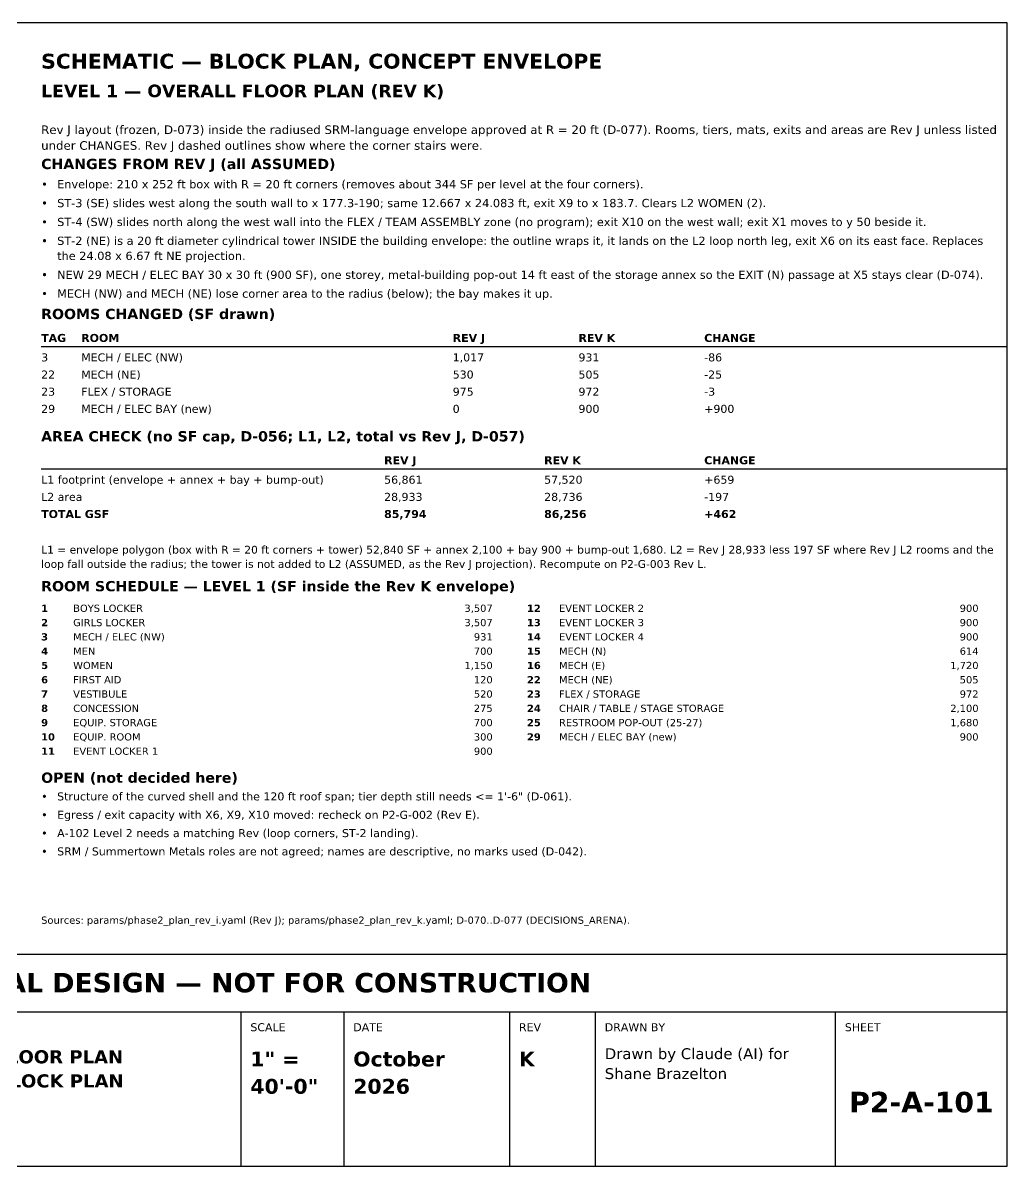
# Model space of a CAD drawing. Header units: inches. Extents: x 0.5 to 16.5, y 0.5 to 10.5.
# Drawn here: x 7.89 to 16.5, y 0.5 to 10.5 of the extents above; entities that cross this region are included whole.
import ezdxf
from ezdxf.enums import TextEntityAlignment as Align

# ---------------------------------------------------------------- set-up
doc = ezdxf.new("R2010")
doc.units = ezdxf.units.IN
doc.header["$MEASUREMENT"] = 0
doc.layers.add('A-ANNO-TEXT', color=7, linetype='Continuous')
doc.layers.add('G-ANNO-TTLB', color=7, linetype='Continuous')
doc.styles.add('KS-BOLD', font='DejaVuSans-Bold.ttf')
doc.styles.add('KS-REG', font='DejaVuSans.ttf')

msp = doc.modelspace()

# ---------------------------------------------------------------- linework, layer by layer
at = {"layer": 'A-ANNO-TEXT'}
for p, q in [((8.05, 7.669), (16.5, 7.669)), ((8.05, 6.599), (16.5, 6.599))]:
    msp.add_line(p, q, dxfattribs=at)
at = {"layer": 'G-ANNO-TTLB'}
for p, q in [((0.5, 1.85), (16.5, 1.85)), ((9.8, 0.5), (9.8, 1.85)), ((10.7, 0.5), (10.7, 1.85)), ((12.15, 0.5), (12.15, 1.85)), ((12.9, 0.5), (12.9, 1.85)), ((15, 0.5), (15, 1.85))]:
    msp.add_line(p, q, dxfattribs=at)
for points in [[(0.5, 0.5), (16.5, 0.5), (16.5, 10.5), (0.5, 10.5)], [(0.5, 1.85), (16.5, 1.85), (16.5, 2.35), (0.5, 2.35)]]:
    msp.add_lwpolyline(points, close=True, dxfattribs=at)

# ---------------------------------------------------------------- texts
at = {"layer": 'A-ANNO-TEXT'}
for s, height, style, p in [('SCHEMATIC — BLOCK PLAN, CONCEPT ENVELOPE', 0.13, 'KS-BOLD', (8.05, 10.1)), ('LEVEL 1 — OVERALL FLOOR PLAN (REV K)', 0.11, 'KS-BOLD', (8.05, 9.85)), ('Rev J layout (frozen, D-073) inside the radiused SRM-language envelope approved at R = 20 ft (D-077). Rooms, tiers, mats, exits and areas are Rev J unless listed', 0.075, 'KS-REG', (8.05, 9.528)), ('under CHANGES. Rev J dashed outlines show where the corner stairs were.', 0.075, 'KS-REG', (8.05, 9.39)), ('CHANGES FROM REV J (all ASSUMED)', 0.09, 'KS-BOLD', (8.05, 9.221)), ('•', 0.072, 'KS-REG', (8.05, 9.053)), ('Envelope: 210 x 252 ft box with R = 20 ft corners (removes about 344 SF per level at the four corners).', 0.072, 'KS-REG', (8.19, 9.053)), ('•', 0.072, 'KS-REG', (8.05, 8.888)), ('ST-3 (SE) slides west along the south wall to x 177.3-190; same 12.667 x 24.083 ft, exit X9 to x 183.7. Clears L2 WOMEN (2).', 0.072, 'KS-REG', (8.19, 8.888)), ('•', 0.072, 'KS-REG', (8.05, 8.723)), ('ST-4 (SW) slides north along the west wall into the FLEX / TEAM ASSEMBLY zone (no program); exit X10 on the west wall; exit X1 moves to y 50 beside it.', 0.072, 'KS-REG', (8.19, 8.723)), ('•', 0.072, 'KS-REG', (8.05, 8.558)), ('ST-2 (NE) is a 20 ft diameter cylindrical tower INSIDE the building envelope: the outline wraps it, it lands on the L2 loop north leg, exit X6 on its east face. Replaces', 0.072, 'KS-REG', (8.19, 8.558)), ('the 24.08 x 6.67 ft NE projection.', 0.072, 'KS-REG', (8.19, 8.426)), ('•', 0.072, 'KS-REG', (8.05, 8.261)), ('NEW 29 MECH / ELEC BAY 30 x 30 ft (900 SF), one storey, metal-building pop-out 14 ft east of the storage annex so the EXIT (N) passage at X5 stays clear (D-074).', 0.072, 'KS-REG', (8.19, 8.261)), ('•', 0.072, 'KS-REG', (8.05, 8.096)), ('MECH (NW) and MECH (NE) lose corner area to the radius (below); the bay makes it up.', 0.072, 'KS-REG', (8.19, 8.096)), ('ROOMS CHANGED (SF drawn)', 0.09, 'KS-BOLD', (8.05, 7.909)), ('TAG', 0.07, 'KS-BOLD', (8.05, 7.709)), ('ROOM', 0.07, 'KS-BOLD', (8.4, 7.709)), ('REV J', 0.07, 'KS-BOLD', (11.65, 7.709)), ('REV K', 0.07, 'KS-BOLD', (12.75, 7.709)), ('CHANGE', 0.07, 'KS-BOLD', (13.85, 7.709)), ('3', 0.07, 'KS-REG', (8.05, 7.539)), ('MECH / ELEC (NW)', 0.07, 'KS-REG', (8.4, 7.539)), ('1,017', 0.07, 'KS-REG', (11.65, 7.539)), ('931', 0.07, 'KS-REG', (12.75, 7.539)), ('-86', 0.07, 'KS-REG', (13.85, 7.539)), ('22', 0.07, 'KS-REG', (8.05, 7.389)), ('MECH (NE)', 0.07, 'KS-REG', (8.4, 7.389)), ('530', 0.07, 'KS-REG', (11.65, 7.389)), ('505', 0.07, 'KS-REG', (12.75, 7.389)), ('-25', 0.07, 'KS-REG', (13.85, 7.389)), ('23', 0.07, 'KS-REG', (8.05, 7.239)), ('FLEX / STORAGE', 0.07, 'KS-REG', (8.4, 7.239)), ('975', 0.07, 'KS-REG', (11.65, 7.239)), ('972', 0.07, 'KS-REG', (12.75, 7.239)), ('-3', 0.07, 'KS-REG', (13.85, 7.239)), ('29', 0.07, 'KS-REG', (8.05, 7.089)), ('MECH / ELEC BAY (new)', 0.07, 'KS-REG', (8.4, 7.089)), ('0', 0.07, 'KS-REG', (11.65, 7.089)), ('900', 0.07, 'KS-REG', (12.75, 7.089)), ('+900', 0.07, 'KS-REG', (13.85, 7.089)), ('AREA CHECK (no SF cap, D-056; L1, L2, total vs Rev J, D-057)', 0.09, 'KS-BOLD', (8.05, 6.839)), ('REV J', 0.07, 'KS-BOLD', (11.05, 6.639)), ('REV K', 0.07, 'KS-BOLD', (12.45, 6.639)), ('CHANGE', 0.07, 'KS-BOLD', (13.85, 6.639)), ('L1 footprint (envelope + annex + bay + bump-out)', 0.07, 'KS-REG', (8.05, 6.469)), ('56,861', 0.07, 'KS-REG', (11.05, 6.469)), ('57,520', 0.07, 'KS-REG', (12.45, 6.469)), ('+659', 0.07, 'KS-REG', (13.85, 6.469)), ('L2 area', 0.07, 'KS-REG', (8.05, 6.319)), ('28,933', 0.07, 'KS-REG', (11.05, 6.319)), ('28,736', 0.07, 'KS-REG', (12.45, 6.319)), ('-197', 0.07, 'KS-REG', (13.85, 6.319)), ('TOTAL GSF', 0.07, 'KS-BOLD', (8.05, 6.169)), ('85,794', 0.07, 'KS-BOLD', (11.05, 6.169)), ('86,256', 0.07, 'KS-BOLD', (12.45, 6.169)), ('+462', 0.07, 'KS-BOLD', (13.85, 6.169)), ('L1 = envelope polygon (box with R = 20 ft corners + tower) 52,840 SF + annex 2,100 + bay 900 + bump-out 1,680. L2 = Rev J 28,933 less 197 SF where Rev J L2 rooms and the', 0.068, 'KS-REG', (8.05, 5.858)), ('loop fall outside the radius; the tower is not added to L2 (ASSUMED, as the Rev J projection). Recompute on P2-G-003 Rev L.', 0.068, 'KS-REG', (8.05, 5.733)), ('ROOM SCHEDULE — LEVEL 1 (SF inside the Rev K envelope)', 0.09, 'KS-BOLD', (8.05, 5.528)), ('1', 0.063, 'KS-BOLD', (8.05, 5.348)), ('BOYS LOCKER', 0.063, 'KS-REG', (8.33, 5.348)), ('12', 0.063, 'KS-BOLD', (12.3, 5.348)), ('EVENT LOCKER 2', 0.063, 'KS-REG', (12.58, 5.348)), ('2', 0.063, 'KS-BOLD', (8.05, 5.223)), ('GIRLS LOCKER', 0.063, 'KS-REG', (8.33, 5.223)), ('13', 0.063, 'KS-BOLD', (12.3, 5.223)), ('EVENT LOCKER 3', 0.063, 'KS-REG', (12.58, 5.223)), ('3', 0.063, 'KS-BOLD', (8.05, 5.098)), ('MECH / ELEC (NW)', 0.063, 'KS-REG', (8.33, 5.098)), ('14', 0.063, 'KS-BOLD', (12.3, 5.098)), ('EVENT LOCKER 4', 0.063, 'KS-REG', (12.58, 5.098)), ('4', 0.063, 'KS-BOLD', (8.05, 4.973)), ('MEN', 0.063, 'KS-REG', (8.33, 4.973)), ('15', 0.063, 'KS-BOLD', (12.3, 4.973)), ('MECH (N)', 0.063, 'KS-REG', (12.58, 4.973)), ('5', 0.063, 'KS-BOLD', (8.05, 4.848)), ('WOMEN', 0.063, 'KS-REG', (8.33, 4.848)), ('16', 0.063, 'KS-BOLD', (12.3, 4.848)), ('MECH (E)', 0.063, 'KS-REG', (12.58, 4.848)), ('6', 0.063, 'KS-BOLD', (8.05, 4.723)), ('FIRST AID', 0.063, 'KS-REG', (8.33, 4.723)), ('22', 0.063, 'KS-BOLD', (12.3, 4.723)), ('MECH (NE)', 0.063, 'KS-REG', (12.58, 4.723)), ('7', 0.063, 'KS-BOLD', (8.05, 4.598)), ('VESTIBULE', 0.063, 'KS-REG', (8.33, 4.598)), ('23', 0.063, 'KS-BOLD', (12.3, 4.598)), ('FLEX / STORAGE', 0.063, 'KS-REG', (12.58, 4.598)), ('8', 0.063, 'KS-BOLD', (8.05, 4.473)), ('CONCESSION', 0.063, 'KS-REG', (8.33, 4.473)), ('24', 0.063, 'KS-BOLD', (12.3, 4.473)), ('CHAIR / TABLE / STAGE STORAGE', 0.063, 'KS-REG', (12.58, 4.473)), ('9', 0.063, 'KS-BOLD', (8.05, 4.348)), ('EQUIP. STORAGE', 0.063, 'KS-REG', (8.33, 4.348)), ('25', 0.063, 'KS-BOLD', (12.3, 4.348)), ('RESTROOM POP-OUT (25-27)', 0.063, 'KS-REG', (12.58, 4.348)), ('10', 0.063, 'KS-BOLD', (8.05, 4.223)), ('EQUIP. ROOM', 0.063, 'KS-REG', (8.33, 4.223)), ('29', 0.063, 'KS-BOLD', (12.3, 4.223)), ('MECH / ELEC BAY (new)', 0.063, 'KS-REG', (12.58, 4.223)), ('11', 0.063, 'KS-BOLD', (8.05, 4.098)), ('EVENT LOCKER 1', 0.063, 'KS-REG', (8.33, 4.098)), ('OPEN (not decided here)', 0.09, 'KS-BOLD', (8.05, 3.853)), ('•', 0.07, 'KS-REG', (8.05, 3.699)), ('Structure of the curved shell and the 120 ft roof span; tier depth still needs <= 1\'-6" (D-061).', 0.07, 'KS-REG', (8.19, 3.699)), ('Egress / exit capacity with X6, X9, X10 moved: recheck on P2-G-002 (Rev E).', 0.07, 'KS-REG', (8.19, 3.538)), ('•', 0.07, 'KS-REG', (8.05, 3.538)), ('•', 0.07, 'KS-REG', (8.05, 3.378)), ('A-102 Level 2 needs a matching Rev (loop corners, ST-2 landing).', 0.07, 'KS-REG', (8.19, 3.378)), ('•', 0.07, 'KS-REG', (8.05, 3.218)), ('SRM / Summertown Metals roles are not agreed; names are descriptive, no marks used (D-042).', 0.07, 'KS-REG', (8.19, 3.218)), ('Sources: params/phase2_plan_rev_i.yaml (Rev J); params/phase2_plan_rev_k.yaml; D-070..D-077 (DECISIONS_ARENA).', 0.063, 'KS-REG', (8.05, 2.62))]:
    msp.add_text(s, height=height, dxfattribs=dict(at, style=style)).set_placement(p)
at = {"layer": 'A-ANNO-TEXT', "style": 'KS-REG'}
for s, p in [('3,507', (12, 5.348)), ('900', (16.25, 5.348)), ('3,507', (12, 5.223)), ('900', (16.25, 5.223)), ('931', (12, 5.098)), ('900', (16.25, 5.098)), ('700', (12, 4.973)), ('614', (16.25, 4.973)), ('1,150', (12, 4.848)), ('1,720', (16.25, 4.848)), ('120', (12, 4.723)), ('505', (16.25, 4.723)), ('520', (12, 4.598)), ('972', (16.25, 4.598)), ('275', (12, 4.473)), ('2,100', (16.25, 4.473)), ('700', (12, 4.348)), ('1,680', (16.25, 4.348)), ('300', (12, 4.223)), ('900', (16.25, 4.223)), ('900', (12, 4.098))]:
    msp.add_text(s, height=0.063, dxfattribs=at).set_placement(p, align=Align.RIGHT)
at = {"layer": 'G-ANNO-TTLB', "style": 'KS-BOLD'}
for s, height, p in [('PRELIMINARY — CONCEPTUAL DESIGN — NOT FOR CONSTRUCTION', 0.17, (8.5, 2.02)), ('P2-A-101', 0.18, (15.75, 0.97))]:
    msp.add_text(s, height=height, dxfattribs=at).set_placement(p, align=Align.CENTER)
at = {"layer": 'G-ANNO-TTLB'}
for s, height, style, p in [('SCALE', 0.07, 'KS-REG', (9.88, 1.68)), ('DATE', 0.07, 'KS-REG', (10.78, 1.68)), ('REV', 0.07, 'KS-REG', (12.23, 1.68)), ('DRAWN BY', 0.07, 'KS-REG', (12.98, 1.68)), ('SHEET', 0.07, 'KS-REG', (15.08, 1.68)), ('OVERALL FLOOR PLAN', 0.115, 'KS-BOLD', (6.78, 1.399)), ('1" =', 0.13, 'KS-BOLD', (9.88, 1.372)), ('October', 0.13, 'KS-BOLD', (10.78, 1.372)), ('K', 0.13, 'KS-BOLD', (12.23, 1.372)), ('Drawn by Claude (AI) for', 0.095, 'KS-REG', (12.98, 1.436)), ('LEVEL 1 · BLOCK PLAN', 0.115, 'KS-BOLD', (6.78, 1.188)), ('Shane Brazelton', 0.095, 'KS-REG', (12.98, 1.262)), ('40\'-0"', 0.13, 'KS-BOLD', (9.88, 1.133)), ('2026', 0.13, 'KS-BOLD', (10.78, 1.133))]:
    msp.add_text(s, height=height, dxfattribs=dict(at, style=style)).set_placement(p)

doc.saveas('drawing.dxf')
